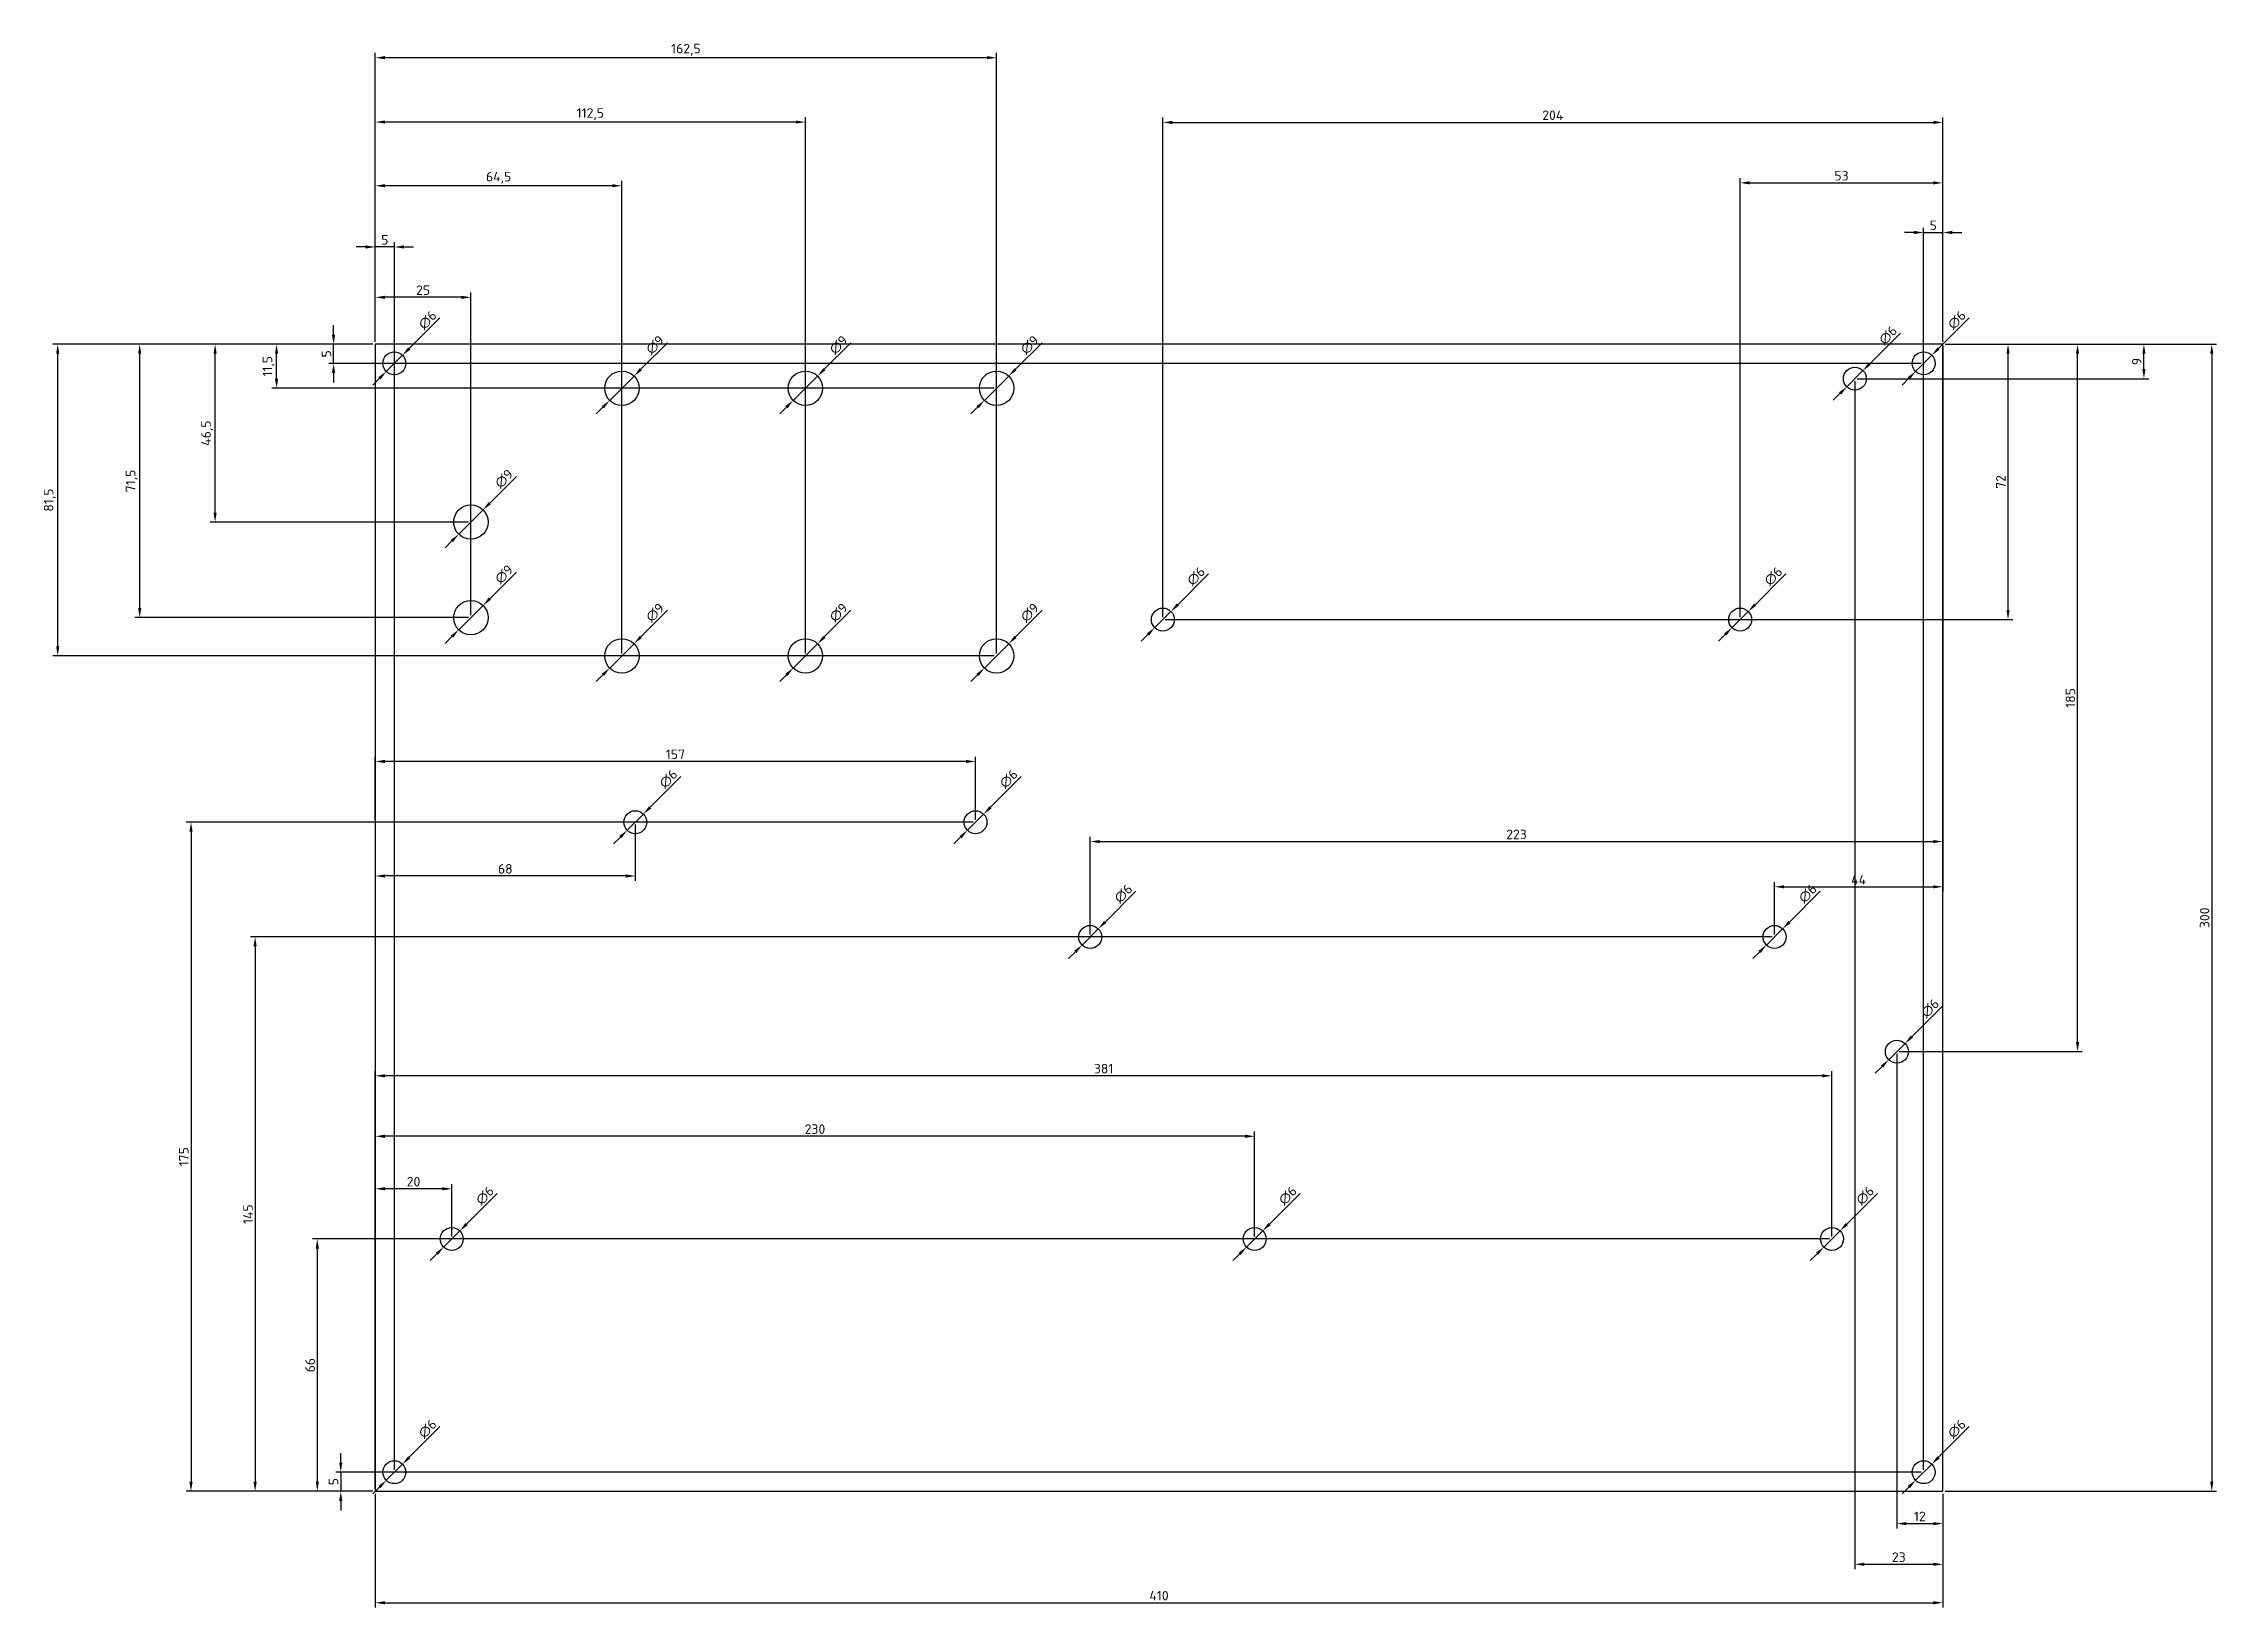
# Model space of a CAD drawing. Header units: millimetres. Extents: x -87 to 482, y -30 to 379.
import ezdxf

# ---------------------------------------------------------------- set-up
doc = ezdxf.new("R2010")
doc.units = ezdxf.units.MM
doc.layers.add('Dimensions', color=253, linetype='Continuous')
doc.styles.get("Standard").update_dxf_attribs({"font": 'txt.shx'})
doc.dimstyles.new('ISO-25', dxfattribs={"dimtxt": 2.5, "dimasz": 2.5, "dimexe": 1.25, "dimexo": 0.625, "dimtad": 1, "dimtxsty": 'Standard', "dimcen": 2.5, "dimadec": 0, "dimazin": 0, "dimtfac": 1, "dimtmove": 0, "dimatfit": 3, "dimfxl": 1, "dimarcsym": 0})

# ---------------------------------------------------------------- blocks, each defined once
blk = doc.blocks.new('*D1')
at = {"layer": 'Dimensions', "color": 0, "lineweight": -2}
for p, q in [((-2.5, 325.45), (-5, 325.45)), ((0, 300.62), (0, 326.7)), ((5, 325.45), (0, 325.45)), ((5, 5.62), (5, 326.7)), ((7.5, 325.45), (10, 325.45))]:
    blk.add_line(p, q, dxfattribs=at)
at = {"layer": 'Dimensions', "color": 0}
for points in [[(-2.5, 325.87), (-2.5, 325.03), (0, 325.45)], [(7.5, 325.87), (7.5, 325.03), (5, 325.45)]]:
    blk.add_solid(points, dxfattribs=at)
at = {"layer": 'Dimensions', "color": 0, "insert": (2.5, 327.32), "char_height": 2.5, "attachment_point": 5}
blk.add_mtext('5', dxfattribs=at)
blk = doc.blocks.new('*D2')
at = {"layer": 'Dimensions', "color": 0, "lineweight": -2}
for p, q in [((405, 5.62), (405, 330.48)), ((410, 300.62), (410, 330.48)), ((402.5, 329.23), (400, 329.23)), ((405, 329.23), (410, 329.23)), ((412.5, 329.23), (415, 329.23))]:
    blk.add_line(p, q, dxfattribs=at)
at = {"layer": 'Dimensions', "color": 0}
for points in [[(402.5, 329.65), (402.5, 328.82), (405, 329.23)], [(412.5, 329.65), (412.5, 328.82), (410, 329.23)]]:
    blk.add_solid(points, dxfattribs=at)
at = {"layer": 'Dimensions', "color": 0, "insert": (407.5, 331.11), "char_height": 2.5, "attachment_point": 5}
blk.add_mtext('5', dxfattribs=at)
blk = doc.blocks.new('*D3')
at = {"layer": 'Dimensions', "color": 0, "lineweight": -2}
for p, q in [((-10.91, 302.5), (-10.91, 305)), ((-0.62, 300), (-12.16, 300)), ((-10.91, 295), (-10.91, 300)), ((404.37, 295), (-12.16, 295)), ((-10.91, 292.5), (-10.91, 290))]:
    blk.add_line(p, q, dxfattribs=at)
at = {"layer": 'Dimensions', "color": 0}
for points in [[(-11.33, 302.5), (-10.49, 302.5), (-10.91, 300)], [(-11.33, 292.5), (-10.49, 292.5), (-10.91, 295)]]:
    blk.add_solid(points, dxfattribs=at)
at = {"layer": 'Dimensions', "color": 0, "insert": (-12.79, 297.5), "char_height": 2.5, "attachment_point": 5, "rotation": 90}
blk.add_mtext('5', dxfattribs=at)
blk = doc.blocks.new('*D4')
at = {"layer": 'Dimensions', "color": 0, "lineweight": -2}
for p, q in [((-9.03, 7.5), (-9.03, 10)), ((404.38, 5), (-10.28, 5)), ((-0.62, 0), (-10.28, 0)), ((-9.03, 5), (-9.03, 0)), ((-9.03, -2.5), (-9.03, -5))]:
    blk.add_line(p, q, dxfattribs=at)
at = {"layer": 'Dimensions', "color": 0}
for points in [[(-9.45, 7.5), (-8.61, 7.5), (-9.03, 5)], [(-9.45, -2.5), (-8.61, -2.5), (-9.03, 0)]]:
    blk.add_solid(points, dxfattribs=at)
at = {"layer": 'Dimensions', "color": 0, "insert": (-10.91, 2.5), "char_height": 2.5, "attachment_point": 5, "rotation": 90}
blk.add_mtext('5', dxfattribs=at)
blk = doc.blocks.new('*D5')
at = {"layer": 'Dimensions', "color": 0, "lineweight": -2}
for p, q in [((380.38, 66), (-16.42, 66)), ((-15.17, 63.5), (-15.17, 2.5)), ((-0.62, 0), (-16.42, 0))]:
    blk.add_line(p, q, dxfattribs=at)
at = {"layer": 'Dimensions', "color": 0}
for points in [[(-15.58, 63.5), (-14.75, 63.5), (-15.17, 66)], [(-15.58, 2.5), (-14.75, 2.5), (-15.17, 0)]]:
    blk.add_solid(points, dxfattribs=at)
at = {"layer": 'Dimensions', "color": 0, "insert": (-17.04, 33), "char_height": 2.5, "attachment_point": 5, "rotation": 90}
blk.add_mtext('66', dxfattribs=at)
blk = doc.blocks.new('*D6')
at = {"layer": 'Dimensions', "color": 0, "lineweight": -2}
for p, q in [((365.38, 145), (-32.68, 145)), ((-31.43, 142.5), (-31.43, 2.5)), ((-0.62, 0), (-32.68, 0))]:
    blk.add_line(p, q, dxfattribs=at)
at = {"layer": 'Dimensions', "color": 0}
for points in [[(-31.85, 142.5), (-31.01, 142.5), (-31.43, 145)], [(-31.85, 2.5), (-31.01, 2.5), (-31.43, 0)]]:
    blk.add_solid(points, dxfattribs=at)
at = {"layer": 'Dimensions', "color": 0, "insert": (-33.3, 72.5), "char_height": 2.5, "attachment_point": 5, "rotation": 90}
blk.add_mtext('145', dxfattribs=at)
blk = doc.blocks.new('*D7')
at = {"layer": 'Dimensions', "color": 0, "lineweight": -2}
for p, q in [((156.38, 175), (-49.45, 175)), ((-48.2, 172.5), (-48.2, 2.5)), ((-0.62, 0), (-49.45, 0))]:
    blk.add_line(p, q, dxfattribs=at)
at = {"layer": 'Dimensions', "color": 0}
for points in [[(-48.62, 172.5), (-47.78, 172.5), (-48.2, 175)], [(-48.62, 2.5), (-47.78, 2.5), (-48.2, 0)]]:
    blk.add_solid(points, dxfattribs=at)
at = {"layer": 'Dimensions', "color": 0, "insert": (-50.07, 87.5), "char_height": 2.5, "attachment_point": 5, "rotation": 90}
blk.add_mtext('175', dxfattribs=at)
blk = doc.blocks.new('*D8')
at = {"layer": 'Dimensions', "color": 0, "lineweight": -2}
for p, q in [((-0.62, 300), (-27.07, 300)), ((-25.82, 291), (-25.82, 297.5)), ((161.88, 288.5), (-27.07, 288.5))]:
    blk.add_line(p, q, dxfattribs=at)
at = {"layer": 'Dimensions', "color": 0}
for points in [[(-26.24, 297.5), (-25.41, 297.5), (-25.82, 300)], [(-26.24, 291), (-25.41, 291), (-25.82, 288.5)]]:
    blk.add_solid(points, dxfattribs=at)
at = {"layer": 'Dimensions', "color": 0, "insert": (-27.91, 294.25), "char_height": 2.5, "attachment_point": 5, "rotation": 90}
blk.add_mtext('11,5', dxfattribs=at)
blk = doc.blocks.new('*D9')
at = {"layer": 'Dimensions', "color": 0, "lineweight": -2}
for p, q in [((-0.62, 300), (-43.15, 300)), ((-41.9, 256), (-41.9, 297.5)), ((24.38, 253.5), (-43.15, 253.5))]:
    blk.add_line(p, q, dxfattribs=at)
at = {"layer": 'Dimensions', "color": 0}
for points in [[(-42.32, 297.5), (-41.49, 297.5), (-41.9, 300)], [(-42.32, 256), (-41.49, 256), (-41.9, 253.5)]]:
    blk.add_solid(points, dxfattribs=at)
at = {"layer": 'Dimensions', "color": 0, "insert": (-43.99, 276.75), "char_height": 2.5, "attachment_point": 5, "rotation": 90}
blk.add_mtext('46,5', dxfattribs=at)
blk = doc.blocks.new('*D10')
at = {"layer": 'Dimensions', "color": 0, "lineweight": -2}
for p, q in [((-0.62, 300), (-62.87, 300)), ((-61.62, 231), (-61.62, 297.5)), ((24.38, 228.5), (-62.87, 228.5))]:
    blk.add_line(p, q, dxfattribs=at)
at = {"layer": 'Dimensions', "color": 0}
for points in [[(-62.04, 297.5), (-61.21, 297.5), (-61.62, 300)], [(-62.04, 231), (-61.21, 231), (-61.62, 228.5)]]:
    blk.add_solid(points, dxfattribs=at)
at = {"layer": 'Dimensions', "color": 0, "insert": (-63.71, 264.25), "char_height": 2.5, "attachment_point": 5, "rotation": 90}
blk.add_mtext('71,5', dxfattribs=at)
blk = doc.blocks.new('*D11')
at = {"layer": 'Dimensions', "color": 0, "lineweight": -2}
for p, q in [((-0.62, 300), (-84.32, 300)), ((-83.07, 221), (-83.07, 297.5)), ((161.88, 218.5), (-84.32, 218.5))]:
    blk.add_line(p, q, dxfattribs=at)
at = {"layer": 'Dimensions', "color": 0}
for points in [[(-83.49, 297.5), (-82.65, 297.5), (-83.07, 300)], [(-83.49, 221), (-82.65, 221), (-83.07, 218.5)]]:
    blk.add_solid(points, dxfattribs=at)
at = {"layer": 'Dimensions', "color": 0, "insert": (-85.15, 259.25), "char_height": 2.5, "attachment_point": 5, "rotation": 90}
blk.add_mtext('81,5', dxfattribs=at)
blk = doc.blocks.new('*D12')
at = {"layer": 'Dimensions', "color": 0, "lineweight": -2}
for p, q in [((410.62, 300), (428.32, 300)), ((427.07, 230.5), (427.07, 297.5)), ((206.62, 228), (428.32, 228))]:
    blk.add_line(p, q, dxfattribs=at)
at = {"layer": 'Dimensions', "color": 0}
for points in [[(426.65, 297.5), (427.48, 297.5), (427.07, 300)], [(426.65, 230.5), (427.48, 230.5), (427.07, 228)]]:
    blk.add_solid(points, dxfattribs=at)
at = {"layer": 'Dimensions', "color": 0, "insert": (425.19, 264), "char_height": 2.5, "attachment_point": 5, "rotation": 90}
blk.add_mtext('72', dxfattribs=at)
blk = doc.blocks.new('*D13')
at = {"layer": 'Dimensions', "color": 0, "lineweight": -2}
for p, q in [((410.62, 300), (446.5, 300)), ((445.25, 117.5), (445.25, 297.5)), ((398.62, 115), (446.5, 115))]:
    blk.add_line(p, q, dxfattribs=at)
at = {"layer": 'Dimensions', "color": 0}
for points in [[(444.84, 297.5), (445.67, 297.5), (445.25, 300)], [(444.84, 117.5), (445.67, 117.5), (445.25, 115)]]:
    blk.add_solid(points, dxfattribs=at)
at = {"layer": 'Dimensions', "color": 0, "insert": (443.38, 207.5), "char_height": 2.5, "attachment_point": 5, "rotation": 90}
blk.add_mtext('185', dxfattribs=at)
blk = doc.blocks.new('*D14')
at = {"layer": 'Dimensions', "color": 0, "lineweight": -2}
for p, q in [((410.62, 300), (463.86, 300)), ((462.61, 293.5), (462.61, 297.5)), ((387.62, 291), (463.86, 291))]:
    blk.add_line(p, q, dxfattribs=at)
at = {"layer": 'Dimensions', "color": 0}
for points in [[(462.2, 297.5), (463.03, 297.5), (462.61, 300)], [(462.2, 293.5), (463.03, 293.5), (462.61, 291)]]:
    blk.add_solid(points, dxfattribs=at)
at = {"layer": 'Dimensions', "color": 0, "insert": (460.74, 295.5), "char_height": 2.5, "attachment_point": 5, "rotation": 90}
blk.add_mtext('9', dxfattribs=at)
blk = doc.blocks.new('*D15')
at = {"layer": 'Dimensions', "color": 0, "lineweight": -2}
for p, q in [((357, 228.62), (357, 343.46)), ((359.5, 342.21), (407.5, 342.21)), ((410, 300.62), (410, 343.46))]:
    blk.add_line(p, q, dxfattribs=at)
at = {"layer": 'Dimensions', "color": 0}
for points in [[(359.5, 342.63), (359.5, 341.8), (357, 342.21)], [(407.5, 342.63), (407.5, 341.8), (410, 342.21)]]:
    blk.add_solid(points, dxfattribs=at)
at = {"layer": 'Dimensions', "color": 0, "insert": (383.5, 344.09), "char_height": 2.5, "attachment_point": 5}
blk.add_mtext('53', dxfattribs=at)
blk = doc.blocks.new('*D16')
at = {"layer": 'Dimensions', "color": 0, "lineweight": -2}
for p, q in [((206, 228.62), (206, 359.27)), ((410, 300.62), (410, 359.27)), ((208.5, 358.02), (407.5, 358.02))]:
    blk.add_line(p, q, dxfattribs=at)
at = {"layer": 'Dimensions', "color": 0}
for points in [[(208.5, 358.44), (208.5, 357.61), (206, 358.02)], [(407.5, 358.44), (407.5, 357.61), (410, 358.02)]]:
    blk.add_solid(points, dxfattribs=at)
at = {"layer": 'Dimensions', "color": 0, "insert": (308, 359.9), "char_height": 2.5, "attachment_point": 5}
blk.add_mtext('204', dxfattribs=at)
blk = doc.blocks.new('*D17')
at = {"layer": 'Dimensions', "color": 0, "lineweight": -2}
for p, q in [((410, 299.38), (410, 156.85)), ((366, 145.62), (366, 159.35)), ((368.5, 158.1), (407.5, 158.1))]:
    blk.add_line(p, q, dxfattribs=at)
at = {"layer": 'Dimensions', "color": 0}
for points in [[(368.5, 158.51), (368.5, 157.68), (366, 158.1)], [(407.5, 158.51), (407.5, 157.68), (410, 158.1)]]:
    blk.add_solid(points, dxfattribs=at)
at = {"layer": 'Dimensions', "color": 0, "insert": (388, 159.97), "char_height": 2.5, "attachment_point": 5}
blk.add_mtext('44', dxfattribs=at)
blk = doc.blocks.new('*D18')
at = {"layer": 'Dimensions', "color": 0, "lineweight": -2}
for p, q in [((410, 299.38), (410, 168.69)), ((187, 145.62), (187, 171.19)), ((189.5, 169.94), (407.5, 169.94))]:
    blk.add_line(p, q, dxfattribs=at)
at = {"layer": 'Dimensions', "color": 0}
for points in [[(189.5, 170.35), (189.5, 169.52), (187, 169.94)], [(407.5, 170.35), (407.5, 169.52), (410, 169.94)]]:
    blk.add_solid(points, dxfattribs=at)
at = {"layer": 'Dimensions', "color": 0, "insert": (298.5, 171.81), "char_height": 2.5, "attachment_point": 5}
blk.add_mtext('223', dxfattribs=at)
blk = doc.blocks.new('*D19')
at = {"layer": 'Dimensions', "color": 0, "lineweight": -2}
for p, q in [((0, 174.38), (0, 159.68)), ((68, 174.38), (68, 159.68)), ((65.5, 160.93), (2.5, 160.93))]:
    blk.add_line(p, q, dxfattribs=at)
at = {"layer": 'Dimensions', "color": 0}
for points in [[(2.5, 161.35), (2.5, 160.51), (0, 160.93)], [(65.5, 161.35), (65.5, 160.51), (68, 160.93)]]:
    blk.add_solid(points, dxfattribs=at)
at = {"layer": 'Dimensions', "color": 0, "insert": (34, 162.8), "char_height": 2.5, "attachment_point": 5}
blk.add_mtext('68', dxfattribs=at)
blk = doc.blocks.new('*D20')
at = {"layer": 'Dimensions', "color": 0, "lineweight": -2}
for p, q in [((0, 175.62), (0, 192.13)), ((154.5, 190.88), (2.5, 190.88)), ((157, 175.62), (157, 192.13))]:
    blk.add_line(p, q, dxfattribs=at)
at = {"layer": 'Dimensions', "color": 0}
for points in [[(2.5, 191.3), (2.5, 190.47), (0, 190.88)], [(154.5, 191.3), (154.5, 190.47), (157, 190.88)]]:
    blk.add_solid(points, dxfattribs=at)
at = {"layer": 'Dimensions', "color": 0, "insert": (78.5, 192.76), "char_height": 2.5, "attachment_point": 5}
blk.add_mtext('157', dxfattribs=at)
blk = doc.blocks.new('*D21')
at = {"layer": 'Dimensions', "color": 0, "lineweight": -2}
for p, q in [((0, 0.62), (0, 80.37)), ((20, 66.62), (20, 80.37)), ((17.5, 79.12), (2.5, 79.12))]:
    blk.add_line(p, q, dxfattribs=at)
at = {"layer": 'Dimensions', "color": 0}
for points in [[(2.5, 79.53), (2.5, 78.7), (0, 79.12)], [(17.5, 79.53), (17.5, 78.7), (20, 79.12)]]:
    blk.add_solid(points, dxfattribs=at)
at = {"layer": 'Dimensions', "color": 0, "insert": (10, 80.99), "char_height": 2.5, "attachment_point": 5}
blk.add_mtext('20', dxfattribs=at)
blk = doc.blocks.new('*D22')
at = {"layer": 'Dimensions', "color": 0, "lineweight": -2}
for p, q in [((0, 0.62), (0, 94.1)), ((227.5, 92.85), (2.5, 92.85)), ((230, 66.62), (230, 94.1))]:
    blk.add_line(p, q, dxfattribs=at)
at = {"layer": 'Dimensions', "color": 0}
for points in [[(2.5, 93.27), (2.5, 92.43), (0, 92.85)], [(227.5, 93.27), (227.5, 92.43), (230, 92.85)]]:
    blk.add_solid(points, dxfattribs=at)
at = {"layer": 'Dimensions', "color": 0, "insert": (115, 94.73), "char_height": 2.5, "attachment_point": 5}
blk.add_mtext('230', dxfattribs=at)
blk = doc.blocks.new('*D23')
at = {"layer": 'Dimensions', "color": 0, "lineweight": -2}
for p, q in [((0, 0.62), (0, 109.92)), ((378.5, 108.67), (2.5, 108.67)), ((381, 66.62), (381, 109.92))]:
    blk.add_line(p, q, dxfattribs=at)
at = {"layer": 'Dimensions', "color": 0}
for points in [[(2.5, 109.08), (2.5, 108.25), (0, 108.67)], [(378.5, 109.08), (378.5, 108.25), (381, 108.67)]]:
    blk.add_solid(points, dxfattribs=at)
at = {"layer": 'Dimensions', "color": 0, "insert": (190.5, 110.54), "char_height": 2.5, "attachment_point": 5}
blk.add_mtext('381', dxfattribs=at)
blk = doc.blocks.new('*D24')
at = {"layer": 'Dimensions', "color": 0, "lineweight": -2}
for p, q in [((398, 114.38), (398, -9.71)), ((410, -0.62), (410, -9.71)), ((400.5, -8.46), (407.5, -8.46))]:
    blk.add_line(p, q, dxfattribs=at)
at = {"layer": 'Dimensions', "color": 0}
for points in [[(400.5, -8.04), (400.5, -8.87), (398, -8.46)], [(407.5, -8.04), (407.5, -8.87), (410, -8.46)]]:
    blk.add_solid(points, dxfattribs=at)
at = {"layer": 'Dimensions', "color": 0, "insert": (404, -6.58), "char_height": 2.5, "attachment_point": 5}
blk.add_mtext('12', dxfattribs=at)
blk = doc.blocks.new('*D25')
at = {"layer": 'Dimensions', "color": 0, "lineweight": -2}
for p, q in [((387, 290.38), (387, -20.35)), ((410, -0.62), (410, -20.35)), ((389.5, -19.1), (407.5, -19.1))]:
    blk.add_line(p, q, dxfattribs=at)
at = {"layer": 'Dimensions', "color": 0}
for points in [[(389.5, -18.68), (389.5, -19.52), (387, -19.1)], [(407.5, -18.68), (407.5, -19.52), (410, -19.1)]]:
    blk.add_solid(points, dxfattribs=at)
at = {"layer": 'Dimensions', "color": 0, "insert": (398.5, -17.23), "char_height": 2.5, "attachment_point": 5}
blk.add_mtext('23', dxfattribs=at)
blk = doc.blocks.new('*D26')
at = {"layer": 'Dimensions', "color": 0, "lineweight": -2}
for p, q in [((0, 300.62), (0, 313.53)), ((25, 229.12), (25, 313.53)), ((22.5, 312.28), (2.5, 312.28))]:
    blk.add_line(p, q, dxfattribs=at)
at = {"layer": 'Dimensions', "color": 0}
for points in [[(2.5, 312.69), (2.5, 311.86), (0, 312.28)], [(22.5, 312.69), (22.5, 311.86), (25, 312.28)]]:
    blk.add_solid(points, dxfattribs=at)
at = {"layer": 'Dimensions', "color": 0, "insert": (12.5, 314.15), "char_height": 2.5, "attachment_point": 5}
blk.add_mtext('25', dxfattribs=at)
blk = doc.blocks.new('*D27')
at = {"layer": 'Dimensions', "color": 0, "lineweight": -2}
for p, q in [((0, 300.62), (0, 342.71)), ((62, 341.46), (2.5, 341.46)), ((64.5, 219.12), (64.5, 342.71))]:
    blk.add_line(p, q, dxfattribs=at)
at = {"layer": 'Dimensions', "color": 0}
for points in [[(2.5, 341.88), (2.5, 341.05), (0, 341.46)], [(62, 341.88), (62, 341.05), (64.5, 341.46)]]:
    blk.add_solid(points, dxfattribs=at)
at = {"layer": 'Dimensions', "color": 0, "insert": (32.25, 343.55), "char_height": 2.5, "attachment_point": 5}
blk.add_mtext('64,5', dxfattribs=at)
blk = doc.blocks.new('*D28')
at = {"layer": 'Dimensions', "color": 0, "lineweight": -2}
for p, q in [((0, 300.62), (0, 359.37)), ((110, 358.12), (2.5, 358.12)), ((112.5, 219.12), (112.5, 359.37))]:
    blk.add_line(p, q, dxfattribs=at)
at = {"layer": 'Dimensions', "color": 0}
for points in [[(2.5, 358.54), (2.5, 357.71), (0, 358.12)], [(110, 358.54), (110, 357.71), (112.5, 358.12)]]:
    blk.add_solid(points, dxfattribs=at)
at = {"layer": 'Dimensions', "color": 0, "insert": (56.25, 360.21), "char_height": 2.5, "attachment_point": 5}
blk.add_mtext('112,5', dxfattribs=at)
blk = doc.blocks.new('*D29')
at = {"layer": 'Dimensions', "color": 0, "lineweight": -2}
for p, q in [((0, 300.62), (0, 376.2)), ((162.5, 219.12), (162.5, 376.2)), ((160, 374.95), (2.5, 374.95))]:
    blk.add_line(p, q, dxfattribs=at)
at = {"layer": 'Dimensions', "color": 0}
for points in [[(2.5, 375.37), (2.5, 374.54), (0, 374.95)], [(160, 375.37), (160, 374.54), (162.5, 374.95)]]:
    blk.add_solid(points, dxfattribs=at)
at = {"layer": 'Dimensions', "color": 0, "insert": (81.25, 377.04), "char_height": 2.5, "attachment_point": 5}
blk.add_mtext('162,5', dxfattribs=at)
blk = doc.blocks.new('*D32')
at = {"layer": 'Dimensions', "color": 0, "lineweight": -2}
for p, q in [((16.92, 16.92), (8.89, 8.89)), ((2.88, 2.88), (7.12, 7.12)), ((1.11, 1.11), (-0.66, -0.66))]:
    blk.add_line(p, q, dxfattribs=at)
at = {"layer": 'Dimensions', "color": 0}
for points in [[(8.59, 9.18), (9.18, 8.59), (7.12, 7.12)], [(0.82, 1.41), (1.41, 0.82), (2.88, 2.88)]]:
    blk.add_solid(points, dxfattribs=at)
at = {"layer": 'Dimensions', "color": 0, "insert": (13.67, 16.33), "char_height": 2.5, "attachment_point": 5, "rotation": 45}
blk.add_mtext('∅6', dxfattribs=at)
blk = doc.blocks.new('*D33')
at = {"layer": 'Dimensions', "color": 0, "lineweight": -2}
for p, q in [((31.92, 77.92), (23.89, 69.89)), ((17.88, 63.88), (22.12, 68.12)), ((16.11, 62.11), (14.34, 60.34))]:
    blk.add_line(p, q, dxfattribs=at)
at = {"layer": 'Dimensions', "color": 0}
for points in [[(23.59, 70.18), (24.18, 69.59), (22.12, 68.12)], [(15.82, 62.41), (16.41, 61.82), (17.88, 63.88)]]:
    blk.add_solid(points, dxfattribs=at)
at = {"layer": 'Dimensions', "color": 0, "insert": (28.67, 77.33), "char_height": 2.5, "attachment_point": 5, "rotation": 45}
blk.add_mtext('∅6', dxfattribs=at)
blk = doc.blocks.new('*D34')
at = {"layer": 'Dimensions', "color": 0, "lineweight": -2}
for p, q in [((79.92, 186.92), (71.89, 178.89)), ((65.88, 172.88), (70.12, 177.12)), ((64.11, 171.11), (62.34, 169.34))]:
    blk.add_line(p, q, dxfattribs=at)
at = {"layer": 'Dimensions', "color": 0}
for points in [[(71.59, 179.18), (72.18, 178.59), (70.12, 177.12)], [(63.82, 171.41), (64.41, 170.82), (65.88, 172.88)]]:
    blk.add_solid(points, dxfattribs=at)
at = {"layer": 'Dimensions', "color": 0, "insert": (76.67, 186.33), "char_height": 2.5, "attachment_point": 5, "rotation": 45}
blk.add_mtext('∅6', dxfattribs=at)
blk = doc.blocks.new('*D35')
at = {"layer": 'Dimensions', "color": 0, "lineweight": -2}
for p, q in [((168.92, 186.92), (160.89, 178.89)), ((154.88, 172.88), (159.12, 177.12)), ((153.11, 171.11), (151.34, 169.34))]:
    blk.add_line(p, q, dxfattribs=at)
at = {"layer": 'Dimensions', "color": 0}
for points in [[(160.59, 179.18), (161.18, 178.59), (159.12, 177.12)], [(152.82, 171.41), (153.41, 170.82), (154.88, 172.88)]]:
    blk.add_solid(points, dxfattribs=at)
at = {"layer": 'Dimensions', "color": 0, "insert": (165.67, 186.33), "char_height": 2.5, "attachment_point": 5, "rotation": 45}
blk.add_mtext('∅6', dxfattribs=at)
blk = doc.blocks.new('*D36')
at = {"layer": 'Dimensions', "color": 0, "lineweight": -2}
for p, q in [((198.92, 156.92), (190.89, 148.89)), ((184.88, 142.88), (189.12, 147.12)), ((183.11, 141.11), (181.34, 139.34))]:
    blk.add_line(p, q, dxfattribs=at)
at = {"layer": 'Dimensions', "color": 0}
for points in [[(190.59, 149.18), (191.18, 148.59), (189.12, 147.12)], [(182.82, 141.41), (183.41, 140.82), (184.88, 142.88)]]:
    blk.add_solid(points, dxfattribs=at)
at = {"layer": 'Dimensions', "color": 0, "insert": (195.67, 156.33), "char_height": 2.5, "attachment_point": 5, "rotation": 45}
blk.add_mtext('∅6', dxfattribs=at)
blk = doc.blocks.new('*D37')
at = {"layer": 'Dimensions', "color": 0, "lineweight": -2}
for p, q in [((241.92, 77.92), (233.89, 69.89)), ((227.88, 63.88), (232.12, 68.12)), ((226.11, 62.11), (224.34, 60.34))]:
    blk.add_line(p, q, dxfattribs=at)
at = {"layer": 'Dimensions', "color": 0}
for points in [[(233.59, 70.18), (234.18, 69.59), (232.12, 68.12)], [(225.82, 62.41), (226.41, 61.82), (227.88, 63.88)]]:
    blk.add_solid(points, dxfattribs=at)
at = {"layer": 'Dimensions', "color": 0, "insert": (238.67, 77.33), "char_height": 2.5, "attachment_point": 5, "rotation": 45}
blk.add_mtext('∅6', dxfattribs=at)
blk = doc.blocks.new('*D38')
at = {"layer": 'Dimensions', "color": 0, "lineweight": -2}
for p, q in [((377.92, 156.92), (369.89, 148.89)), ((363.88, 142.88), (368.12, 147.12)), ((362.11, 141.11), (360.34, 139.34))]:
    blk.add_line(p, q, dxfattribs=at)
at = {"layer": 'Dimensions', "color": 0}
for points in [[(369.59, 149.18), (370.18, 148.59), (368.12, 147.12)], [(361.82, 141.41), (362.41, 140.82), (363.88, 142.88)]]:
    blk.add_solid(points, dxfattribs=at)
at = {"layer": 'Dimensions', "color": 0, "insert": (374.67, 156.33), "char_height": 2.5, "attachment_point": 5, "rotation": 45}
blk.add_mtext('∅6', dxfattribs=at)
blk = doc.blocks.new('*D39')
at = {"layer": 'Dimensions', "color": 0, "lineweight": -2}
for p, q in [((409.92, 126.92), (401.89, 118.89)), ((395.88, 112.88), (400.12, 117.12)), ((394.11, 111.11), (392.34, 109.34))]:
    blk.add_line(p, q, dxfattribs=at)
at = {"layer": 'Dimensions', "color": 0}
for points in [[(401.59, 119.18), (402.18, 118.59), (400.12, 117.12)], [(393.82, 111.41), (394.41, 110.82), (395.88, 112.88)]]:
    blk.add_solid(points, dxfattribs=at)
at = {"layer": 'Dimensions', "color": 0, "insert": (406.67, 126.33), "char_height": 2.5, "attachment_point": 5, "rotation": 45}
blk.add_mtext('∅6', dxfattribs=at)
blk = doc.blocks.new('*D40')
at = {"layer": 'Dimensions', "color": 0, "lineweight": -2}
for p, q in [((392.92, 77.92), (384.89, 69.89)), ((378.88, 63.88), (383.12, 68.12)), ((377.11, 62.11), (375.34, 60.34))]:
    blk.add_line(p, q, dxfattribs=at)
at = {"layer": 'Dimensions', "color": 0}
for points in [[(384.59, 70.18), (385.18, 69.59), (383.12, 68.12)], [(376.82, 62.41), (377.41, 61.82), (378.88, 63.88)]]:
    blk.add_solid(points, dxfattribs=at)
at = {"layer": 'Dimensions', "color": 0, "insert": (389.67, 77.33), "char_height": 2.5, "attachment_point": 5, "rotation": 45}
blk.add_mtext('∅6', dxfattribs=at)
blk = doc.blocks.new('*D41')
at = {"layer": 'Dimensions', "color": 0, "lineweight": -2}
for p, q in [((368.92, 239.92), (360.89, 231.89)), ((354.88, 225.88), (359.12, 230.12)), ((353.11, 224.11), (351.34, 222.34))]:
    blk.add_line(p, q, dxfattribs=at)
at = {"layer": 'Dimensions', "color": 0}
for points in [[(360.59, 232.18), (361.18, 231.59), (359.12, 230.12)], [(352.82, 224.41), (353.41, 223.82), (354.88, 225.88)]]:
    blk.add_solid(points, dxfattribs=at)
at = {"layer": 'Dimensions', "color": 0, "insert": (365.67, 239.33), "char_height": 2.5, "attachment_point": 5, "rotation": 45}
blk.add_mtext('∅6', dxfattribs=at)
blk = doc.blocks.new('*D42')
at = {"layer": 'Dimensions', "color": 0, "lineweight": -2}
for p, q in [((217.92, 239.92), (209.89, 231.89)), ((203.88, 225.88), (208.12, 230.12)), ((202.11, 224.11), (200.34, 222.34))]:
    blk.add_line(p, q, dxfattribs=at)
at = {"layer": 'Dimensions', "color": 0}
for points in [[(209.59, 232.18), (210.18, 231.59), (208.12, 230.12)], [(201.82, 224.41), (202.41, 223.82), (203.88, 225.88)]]:
    blk.add_solid(points, dxfattribs=at)
at = {"layer": 'Dimensions', "color": 0, "insert": (214.67, 239.33), "char_height": 2.5, "attachment_point": 5, "rotation": 45}
blk.add_mtext('∅6', dxfattribs=at)
blk = doc.blocks.new('*D43')
at = {"layer": 'Dimensions', "color": 0, "lineweight": -2}
for p, q in [((416.92, 16.92), (408.89, 8.89)), ((402.88, 2.88), (407.12, 7.12)), ((401.11, 1.11), (399.34, -0.66))]:
    blk.add_line(p, q, dxfattribs=at)
at = {"layer": 'Dimensions', "color": 0}
for points in [[(408.59, 9.18), (409.18, 8.59), (407.12, 7.12)], [(400.82, 1.41), (401.41, 0.82), (402.88, 2.88)]]:
    blk.add_solid(points, dxfattribs=at)
at = {"layer": 'Dimensions', "color": 0, "insert": (413.67, 16.33), "char_height": 2.5, "attachment_point": 5, "rotation": 45}
blk.add_mtext('∅6', dxfattribs=at)
blk = doc.blocks.new('*D44')
at = {"layer": 'Dimensions', "color": 0, "lineweight": -2}
for p, q in [((416.92, 306.92), (408.89, 298.89)), ((402.88, 292.88), (407.12, 297.12)), ((401.11, 291.11), (399.34, 289.34))]:
    blk.add_line(p, q, dxfattribs=at)
at = {"layer": 'Dimensions', "color": 0}
for points in [[(408.59, 299.18), (409.18, 298.59), (407.12, 297.12)], [(400.82, 291.41), (401.41, 290.82), (402.88, 292.88)]]:
    blk.add_solid(points, dxfattribs=at)
at = {"layer": 'Dimensions', "color": 0, "insert": (413.67, 306.33), "char_height": 2.5, "attachment_point": 5, "rotation": 45}
blk.add_mtext('∅6', dxfattribs=at)
blk = doc.blocks.new('*D45')
at = {"layer": 'Dimensions', "color": 0, "lineweight": -2}
for p, q in [((398.92, 302.92), (390.89, 294.89)), ((384.88, 288.88), (389.12, 293.12)), ((383.11, 287.11), (381.34, 285.34))]:
    blk.add_line(p, q, dxfattribs=at)
at = {"layer": 'Dimensions', "color": 0}
for points in [[(390.59, 295.18), (391.18, 294.59), (389.12, 293.12)], [(382.82, 287.41), (383.41, 286.82), (384.88, 288.88)]]:
    blk.add_solid(points, dxfattribs=at)
at = {"layer": 'Dimensions', "color": 0, "insert": (395.67, 302.33), "char_height": 2.5, "attachment_point": 5, "rotation": 45}
blk.add_mtext('∅6', dxfattribs=at)
blk = doc.blocks.new('*D46')
at = {"layer": 'Dimensions', "color": 0, "lineweight": -2}
for p, q in [((16.92, 306.92), (8.89, 298.89)), ((2.88, 292.88), (7.12, 297.12)), ((1.11, 291.11), (-0.66, 289.34))]:
    blk.add_line(p, q, dxfattribs=at)
at = {"layer": 'Dimensions', "color": 0}
for points in [[(8.59, 299.18), (9.18, 298.59), (7.12, 297.12)], [(0.82, 291.41), (1.41, 290.82), (2.88, 292.88)]]:
    blk.add_solid(points, dxfattribs=at)
at = {"layer": 'Dimensions', "color": 0, "insert": (13.67, 306.33), "char_height": 2.5, "attachment_point": 5, "rotation": 45}
blk.add_mtext('∅6', dxfattribs=at)
blk = doc.blocks.new('*D47')
at = {"layer": 'Dimensions', "color": 0, "lineweight": -2}
for p, q in [((36.92, 265.42), (29.95, 258.45)), ((21.82, 250.32), (28.18, 256.68)), ((20.05, 248.55), (18.28, 246.78))]:
    blk.add_line(p, q, dxfattribs=at)
at = {"layer": 'Dimensions', "color": 0}
for points in [[(29.66, 258.74), (30.24, 258.16), (28.18, 256.68)], [(19.76, 248.84), (20.34, 248.26), (21.82, 250.32)]]:
    blk.add_solid(points, dxfattribs=at)
at = {"layer": 'Dimensions', "color": 0, "insert": (33.67, 264.83), "char_height": 2.5, "attachment_point": 5, "rotation": 45}
blk.add_mtext('∅9', dxfattribs=at)
blk = doc.blocks.new('*D48')
at = {"layer": 'Dimensions', "color": 0, "lineweight": -2}
for p, q in [((36.92, 240.42), (29.95, 233.45)), ((21.82, 225.32), (28.18, 231.68)), ((20.05, 223.55), (18.28, 221.78))]:
    blk.add_line(p, q, dxfattribs=at)
at = {"layer": 'Dimensions', "color": 0}
for points in [[(29.66, 233.74), (30.24, 233.16), (28.18, 231.68)], [(19.76, 223.84), (20.34, 223.26), (21.82, 225.32)]]:
    blk.add_solid(points, dxfattribs=at)
at = {"layer": 'Dimensions', "color": 0, "insert": (33.67, 239.83), "char_height": 2.5, "attachment_point": 5, "rotation": 45}
blk.add_mtext('∅9', dxfattribs=at)
blk = doc.blocks.new('*D49')
at = {"layer": 'Dimensions', "color": 0, "lineweight": -2}
for p, q in [((76.42, 230.42), (69.45, 223.45)), ((61.32, 215.32), (67.68, 221.68)), ((59.55, 213.55), (57.78, 211.78))]:
    blk.add_line(p, q, dxfattribs=at)
at = {"layer": 'Dimensions', "color": 0}
for points in [[(69.16, 223.74), (69.74, 223.16), (67.68, 221.68)], [(59.26, 213.84), (59.84, 213.26), (61.32, 215.32)]]:
    blk.add_solid(points, dxfattribs=at)
at = {"layer": 'Dimensions', "color": 0, "insert": (73.17, 229.83), "char_height": 2.5, "attachment_point": 5, "rotation": 45}
blk.add_mtext('∅9', dxfattribs=at)
blk = doc.blocks.new('*D50')
at = {"layer": 'Dimensions', "color": 0, "lineweight": -2}
for p, q in [((124.42, 230.42), (117.45, 223.45)), ((109.32, 215.32), (115.68, 221.68)), ((107.55, 213.55), (105.78, 211.78))]:
    blk.add_line(p, q, dxfattribs=at)
at = {"layer": 'Dimensions', "color": 0}
for points in [[(117.16, 223.74), (117.74, 223.16), (115.68, 221.68)], [(107.26, 213.84), (107.84, 213.26), (109.32, 215.32)]]:
    blk.add_solid(points, dxfattribs=at)
at = {"layer": 'Dimensions', "color": 0, "insert": (121.17, 229.83), "char_height": 2.5, "attachment_point": 5, "rotation": 45}
blk.add_mtext('∅9', dxfattribs=at)
blk = doc.blocks.new('*D51')
at = {"layer": 'Dimensions', "color": 0, "lineweight": -2}
for p, q in [((174.42, 230.42), (167.45, 223.45)), ((159.32, 215.32), (165.68, 221.68)), ((157.55, 213.55), (155.78, 211.78))]:
    blk.add_line(p, q, dxfattribs=at)
at = {"layer": 'Dimensions', "color": 0}
for points in [[(167.16, 223.74), (167.74, 223.16), (165.68, 221.68)], [(157.26, 213.84), (157.84, 213.26), (159.32, 215.32)]]:
    blk.add_solid(points, dxfattribs=at)
at = {"layer": 'Dimensions', "color": 0, "insert": (171.17, 229.83), "char_height": 2.5, "attachment_point": 5, "rotation": 45}
blk.add_mtext('∅9', dxfattribs=at)
blk = doc.blocks.new('*D52')
at = {"layer": 'Dimensions', "color": 0, "lineweight": -2}
for p, q in [((174.42, 300.42), (167.45, 293.45)), ((159.32, 285.32), (165.68, 291.68)), ((157.55, 283.55), (155.78, 281.78))]:
    blk.add_line(p, q, dxfattribs=at)
at = {"layer": 'Dimensions', "color": 0}
for points in [[(167.16, 293.74), (167.74, 293.16), (165.68, 291.68)], [(157.26, 283.84), (157.84, 283.26), (159.32, 285.32)]]:
    blk.add_solid(points, dxfattribs=at)
at = {"layer": 'Dimensions', "color": 0, "insert": (171.17, 299.83), "char_height": 2.5, "attachment_point": 5, "rotation": 45}
blk.add_mtext('∅9', dxfattribs=at)
blk = doc.blocks.new('*D53')
at = {"layer": 'Dimensions', "color": 0, "lineweight": -2}
for p, q in [((124.42, 300.42), (117.45, 293.45)), ((109.32, 285.32), (115.68, 291.68)), ((107.55, 283.55), (105.78, 281.78))]:
    blk.add_line(p, q, dxfattribs=at)
at = {"layer": 'Dimensions', "color": 0}
for points in [[(117.16, 293.74), (117.74, 293.16), (115.68, 291.68)], [(107.26, 283.84), (107.84, 283.26), (109.32, 285.32)]]:
    blk.add_solid(points, dxfattribs=at)
at = {"layer": 'Dimensions', "color": 0, "insert": (121.17, 299.83), "char_height": 2.5, "attachment_point": 5, "rotation": 45}
blk.add_mtext('∅9', dxfattribs=at)
blk = doc.blocks.new('*D54')
at = {"layer": 'Dimensions', "color": 0, "lineweight": -2}
for p, q in [((76.42, 300.42), (69.45, 293.45)), ((61.32, 285.32), (67.68, 291.68)), ((59.55, 283.55), (57.78, 281.78))]:
    blk.add_line(p, q, dxfattribs=at)
at = {"layer": 'Dimensions', "color": 0}
for points in [[(69.16, 293.74), (69.74, 293.16), (67.68, 291.68)], [(59.26, 283.84), (59.84, 283.26), (61.32, 285.32)]]:
    blk.add_solid(points, dxfattribs=at)
at = {"layer": 'Dimensions', "color": 0, "insert": (73.17, 299.83), "char_height": 2.5, "attachment_point": 5, "rotation": 45}
blk.add_mtext('∅9', dxfattribs=at)
blk = doc.blocks.new('*D56')
at = {"layer": 'Dimensions', "color": 0, "lineweight": -2}
for p, q in [((0, -0.63), (0, -30.4)), ((410, -0.63), (410, -30.4)), ((2.5, -29.15), (407.5, -29.15))]:
    blk.add_line(p, q, dxfattribs=at)
at = {"layer": 'Dimensions', "color": 0}
for points in [[(2.5, -28.74), (2.5, -29.57), (0, -29.15)], [(407.5, -28.74), (407.5, -29.57), (410, -29.15)]]:
    blk.add_solid(points, dxfattribs=at)
at = {"layer": 'Dimensions', "color": 0, "insert": (205, -27.28), "char_height": 2.5, "attachment_point": 5}
blk.add_mtext('410', dxfattribs=at)
blk = doc.blocks.new('*D57')
at = {"layer": 'Dimensions', "color": 0, "lineweight": -2}
for p, q in [((410.62, 300), (481.61, 300)), ((480.36, 297.5), (480.36, 2.5)), ((410.62, 0), (481.61, 0))]:
    blk.add_line(p, q, dxfattribs=at)
at = {"layer": 'Dimensions', "color": 0}
for points in [[(479.94, 297.5), (480.77, 297.5), (480.36, 300)], [(479.94, 2.5), (480.77, 2.5), (480.36, 0)]]:
    blk.add_solid(points, dxfattribs=at)
at = {"layer": 'Dimensions', "color": 0, "insert": (478.48, 150), "char_height": 2.5, "attachment_point": 5, "rotation": 90}
blk.add_mtext('300', dxfattribs=at)

msp = doc.modelspace()

# ---------------------------------------------------------------- linework, layer by layer
msp.add_lwpolyline([(0, 0), (410, 0), (410, 300), (0, 300)], close=True)
for centre, radius in [((5, 295), 3), ((405, 295), 3), ((64.5, 288.5), 4.5), ((112.5, 288.5), 4.5), ((162.5, 288.5), 4.5), ((387, 291), 3), ((25, 253.5), 4.5), ((25, 228.5), 4.5), ((206, 228), 3), ((357, 228), 3), ((64.5, 218.5), 4.5), ((112.5, 218.5), 4.5), ((162.5, 218.5), 4.5), ((68, 175), 3), ((157, 175), 3), ((187, 145), 3), ((366, 145), 3), ((398, 115), 3), ((20, 66), 3), ((230, 66), 3), ((381, 66), 3), ((5, 5), 3), ((405, 5), 3)]:
    msp.add_circle(centre, radius)
at = {"layer": 'Dimensions'}
for centre, radius in [((5, 295), 3), ((405, 295), 3), ((64.5, 288.5), 4.5), ((112.5, 288.5), 4.5), ((162.5, 288.5), 4.5), ((387, 291), 3), ((25, 253.5), 4.5), ((25, 228.5), 4.5), ((206, 228), 3), ((357, 228), 3), ((64.5, 218.5), 4.5), ((112.5, 218.5), 4.5), ((162.5, 218.5), 4.5), ((68, 175), 3), ((157, 175), 3), ((187, 145), 3), ((366, 145), 3), ((398, 115), 3), ((20, 66), 3), ((230, 66), 3), ((381, 66), 3), ((5, 5), 3), ((405, 5), 3)]:
    msp.add_circle(centre, radius, dxfattribs=at)

# ---------------------------------------------------------------- dimensions: what is measured, and where the dimension line sits
for base, p1, p2, picture, middle in [((0, 374.952), (162.5, 218.5), (0, 300), '*D29', (81.25, 377.035)), ((0, 358.124), (112.5, 218.5), (0, 300), '*D28', (56.25, 360.208)), ((410, 358.023), (206, 228), (410, 300), '*D16', (308, 359.898)), ((0, 341.463), (64.5, 218.5), (0, 300), '*D27', (32.25, 343.546)), ((410, 342.214), (357, 228), (410, 300), '*D15', (383.5, 344.089)), ((410, 329.234), (405, 5), (410, 300), '*D2', (407.5, 331.109)), ((0, 325.45), (5, 5), (0, 300), '*D1', (2.5, 327.325)), ((0, 312.276), (25, 228.5), (0, 300), '*D26', (12.5, 314.151)), ((410, 169.938), (187, 145), (410, 300), '*D18', (298.5, 171.813)), ((410, 158.095), (366, 145), (410, 300), '*D17', (388, 159.97)), ((410, -19.101), (387, 291), (410, 0), '*D25', (398.5, -17.226)), ((0, 190.884), (157, 175), (0, 175), '*D20', (78.5, 192.759)), ((0, 160.928), (68, 175), (0, 175), '*D19', (34, 162.803)), ((410, -8.458), (398, 115), (410, 0), '*D24', (404, -6.583)), ((0, 108.666), (381, 66), (0, 0), '*D23', (190.5, 110.541)), ((0, 92.851), (230, 66), (0, 0), '*D22', (115, 94.726)), ((0, 79.116), (20, 66), (0, 0), '*D21', (10, 80.991)), ((410, -29.152), (0, 0), (410, 0), '*D56', (205, -27.277))]:
    dim = msp.add_linear_dim(base=base, p1=p1, p2=p2, dimstyle='ISO-25', dxfattribs=at)
    dim.commit()
    dim.dimension.update_dxf_attribs({"geometry": picture, "text_midpoint": middle})
for p1, p2, picture, middle in [((2.879, 292.879), (7.121, 297.121), '*D46', (15, 305)), ((402.879, 292.879), (407.121, 297.121), '*D44', (415, 305)), ((61.318, 285.318), (67.682, 291.682), '*D54', (74.5, 298.5)), ((109.318, 285.318), (115.682, 291.682), '*D53', (122.5, 298.5)), ((159.318, 285.318), (165.682, 291.682), '*D52', (172.5, 298.5)), ((384.879, 288.879), (389.121, 293.121), '*D45', (397, 301)), ((21.818, 250.318), (28.182, 256.682), '*D47', (35, 263.5)), ((21.818, 225.318), (28.182, 231.682), '*D48', (35, 238.5)), ((203.879, 225.879), (208.121, 230.121), '*D42', (216, 238)), ((354.879, 225.879), (359.121, 230.121), '*D41', (367, 238)), ((61.318, 215.318), (67.682, 221.682), '*D49', (74.5, 228.5)), ((109.318, 215.318), (115.682, 221.682), '*D50', (122.5, 228.5)), ((159.318, 215.318), (165.682, 221.682), '*D51', (172.5, 228.5)), ((65.879, 172.879), (70.121, 177.121), '*D34', (78, 185)), ((154.879, 172.879), (159.121, 177.121), '*D35', (167, 185)), ((184.879, 142.879), (189.121, 147.121), '*D36', (197, 155)), ((363.879, 142.879), (368.121, 147.121), '*D38', (376, 155)), ((395.879, 112.879), (400.121, 117.121), '*D39', (408, 125)), ((17.879, 63.879), (22.121, 68.121), '*D33', (30, 76)), ((227.879, 63.879), (232.121, 68.121), '*D37', (240, 76)), ((378.879, 63.879), (383.121, 68.121), '*D40', (391, 76)), ((2.879, 2.879), (7.121, 7.121), '*D32', (15, 15)), ((402.879, 2.879), (407.121, 7.121), '*D43', (415, 15))]:
    dim = msp.add_diameter_dim_2p(p1=p1, p2=p2, dimstyle='ISO-25', dxfattribs=at)
    dim.commit()
    dim.dimension.update_dxf_attribs({"geometry": picture, "text_midpoint": middle, "dimtype": 163})
for base, p1, p2, picture, middle in [((-10.912, 300), (405, 295), (0, 300), '*D3', (-12.787, 297.5)), ((-83.071, 300), (162.5, 218.5), (0, 300), '*D11', (-85.154, 259.25)), ((-61.625, 300), (25, 228.5), (0, 300), '*D10', (-63.708, 264.25)), ((-41.902, 300), (25, 253.5), (0, 300), '*D9', (-43.985, 276.75)), ((-25.822, 300), (162.5, 288.5), (0, 300), '*D8', (-27.905, 294.25)), ((427.068, 300), (206, 228), (410, 300), '*D12', (425.193, 264)), ((462.612, 300), (387, 291), (410, 300), '*D14', (460.737, 295.5)), ((445.252, 300), (398, 115), (410, 300), '*D13', (443.377, 207.5)), ((480.356, 0), (410, 300), (410, 0), '*D57', (478.481, 150)), ((-48.199, 0), (157, 175), (0, 0), '*D7', (-50.074, 87.5)), ((-31.429, 0), (366, 145), (0, 0), '*D6', (-33.304, 72.5)), ((-15.167, 0), (381, 66), (0, 0), '*D5', (-17.042, 33)), ((-9.03, 0), (405, 5), (0, 0), '*D4', (-10.905, 2.5))]:
    dim = msp.add_linear_dim(base=base, p1=p1, p2=p2, angle=90, dimstyle='ISO-25', dxfattribs=at)
    dim.commit()
    dim.dimension.update_dxf_attribs({"geometry": picture, "text_midpoint": middle})

doc.saveas('drawing.dxf')
